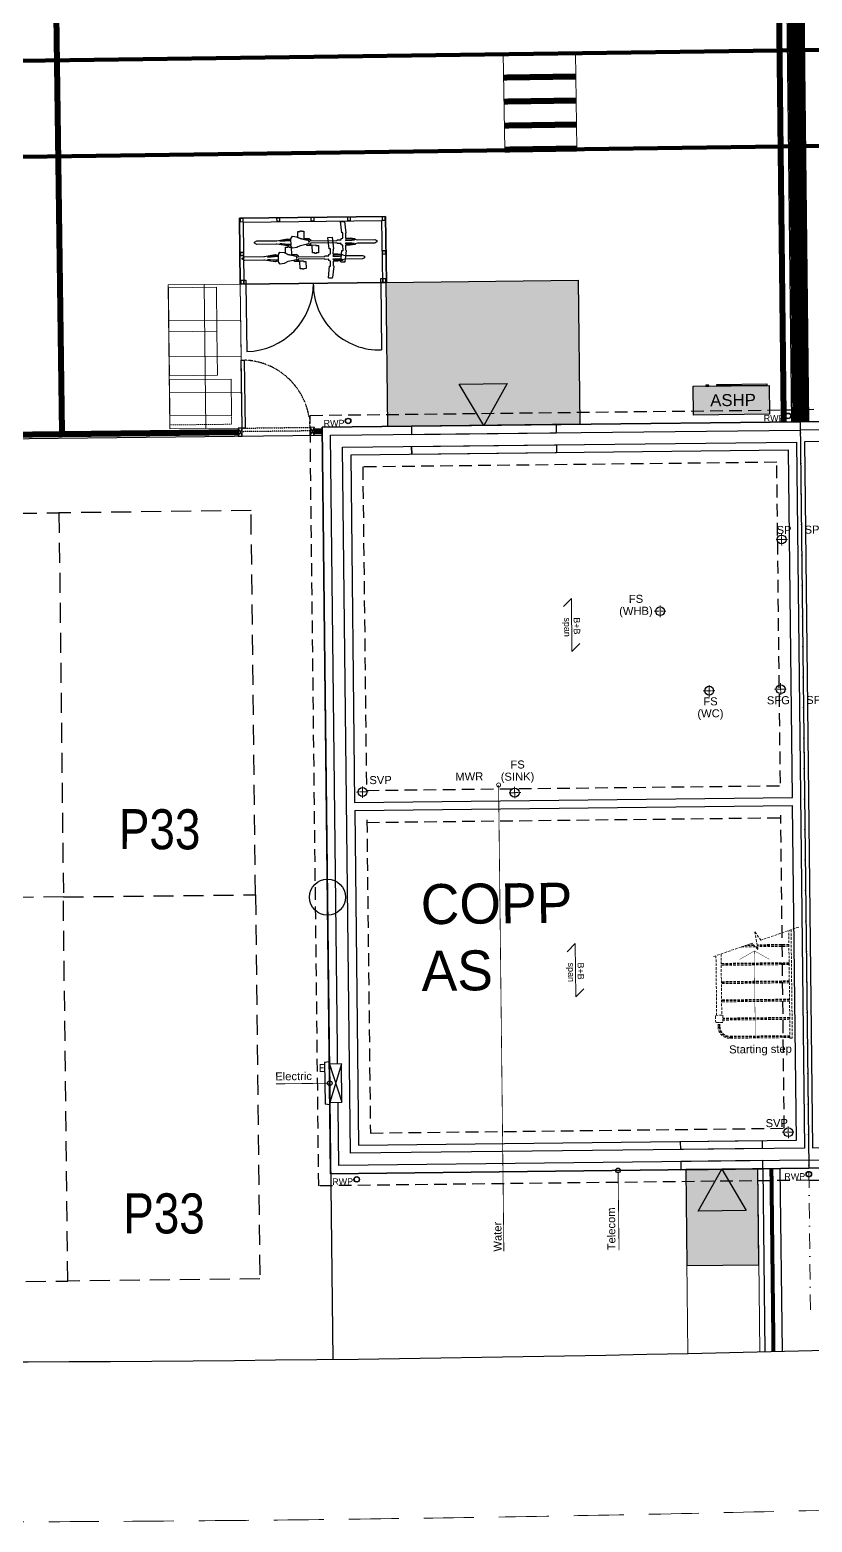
# Model space of a CAD drawing. Extents: x 287880777 to 288144713, y 62793326 to 63089570.
# Drawn here: x 287991400 to 288001175, y 63007454 to 63026100 of the extents above; entities that cross this region are included whole.
import ezdxf

# ---------------------------------------------------------------- set-up
doc = ezdxf.new("R2010")
doc.units = 0
doc.set_wipeout_variables(frame=1)
for name, pattern in [('CENTER', [2, 1.25, -0.25, 0.25, -0.25]), ('Dash', [6.35, 3.175, -3.175]), ('DASHDOT', [25.4, 12.7, -6.35, 0, -6.35]), ('DASHED', [1.4, 0.7, -0.7]), ('DASHED2', [0.375, 0.25, -0.125]), ('HIDDEN', [9.525, 6.35, -3.175]), ('XREF - NORTHERN HIGHWAY DESIGN$0$DASHED2', [0.375, 0.25, -0.125])]:
    doc.linetypes.add(name, pattern=pattern)
doc.layers.get('0').update_dxf_attribs({"color": 252})
for name, color, linetype in [('EXP - PEN 1', 1, 'Continuous'), ('NAR 1200h METAL RAILINGS', 160, 'DASHED'), ('NAR DETAIL', 2, 'Continuous'), ('NAR EXTERNAL WALLS', 2, 'Continuous'), ('NAR PARKING', 7, 'DASHED2'), ('NAR PATIO', 3, 'Continuous'), ('NAR PRIVATE DRIVE', 6, 'Continuous'), ('NAR PRIVATE PATH HATCH', 8, 'Continuous'), ('NAR ROLLOVERS', 76, 'DASHED'), ('NAR_SUBS_PLANS', 7, 'Continuous'), ('Wain-Centre Line', 10, 'Continuous'), ('Wain-Drainage Foul', 6, 'Continuous'), ('Wain-Drainage Foul Text', 2, 'Continuous'), ('Wain-Electrics', 3, 'Continuous'), ('Wain-Foundation acessories', 9, 'Continuous'), ('Wain-Foundation Line', 9, 'Continuous'), ('Wain-Meter box', 9, 'Continuous'), ('Wain-RWP', 9, 'Continuous'), ('Wain-Services Run (Electric)', 10, 'Continuous'), ('Wain-Services Run (Telecom)', 190, 'Continuous'), ('Wain-Stair 1', 2, 'Continuous'), ('Wain-Stair numbers', 9, 'Continuous'), ('Wain-Wall (External)', 4, 'Continuous')]:
    doc.layers.add(name, color=color, linetype=linetype)
for name, color, linetype, lineweight in [('EXP - STEPS', 240, 'Continuous', 18), ('NAR BIN STORAGE', 2, 'Continuous', 0), ('NAR CBF', 34, 'FENCELINE2', 0), ('NAR M4(2)', 94, 'Continuous', 30), ('NAR PATHS', 3, 'Continuous', 0), ('Wain-Text', 2, 'Continuous', 25), ('XREF - NORTHERN HIGHWAY DESIGN$0$EXP - HIGHWAY CHANNEL', 4, 'XREF - NORTHERN HIGHWAY DESIGN$0$DASHED2', 9), ('XREF - NORTHERN HIGHWAY DESIGN$0$EXP - HIGHWAY FOOTWAY', 3, 'Continuous', 25)]:
    doc.layers.add(name, color=color, linetype=linetype, lineweight=lineweight)
for name, color, linetype, true_color in [('NAR DOOR OPENINGS', 140, 'Continuous', 0x00bfff), ('NAR EV CHARGING POINT', 3, 'Continuous', 0x00ff00), ('NAR HOUSE TYPE NAMES', 1, 'Continuous', 0xff0000), ('RL-Fittings', 252, 'Continuous', 0x8f8f8e), ('Wain-Services Run (Water', 145, 'Continuous', 0x3481b8)]:
    doc.layers.add(name, color=color, linetype=linetype, true_color=true_color)
for name, color, linetype, lineweight, true_color in [('NAR Retaining Wall', 222, 'Continuous', 13, 0xcc0099), ('Wain-Mains Water Riser', 152, 'Continuous', 25, 0x2776bb), ('Wain-Mains Water Riser Text', 152, 'Continuous', 25, 0x2776bb)]:
    doc.layers.add(name, color=color, linetype=linetype, lineweight=lineweight, true_color=true_color)
doc.styles.add('DD Arial Narrow', font='ARIALN.TTF', dxfattribs={"height": 100})
doc.styles.get("Standard").update_dxf_attribs({"font": 'arial.ttf'})
doc.styles.add('XREF - ARCHITECT LAYOUT$0$DD Arial Narrow', font='ARIALN.TTF', dxfattribs={"height": 100})
doc.linetypes.add('FENCELINE2', pattern='A,0.25,-0.1,[132,ltypeshp.shx,S=0.1,R=0,X=-0.1,Y=0],-0.1,1', length=1.45)

# ---------------------------------------------------------------- blocks, each defined once
blk = doc.blocks.new('Drainage Pipe')
at = {"linetype": 'CENTER', "lineweight": 13, "ltscale": 20}
for p, q in [((-41756, 78762), (-41756, 78612)), ((-41681, 78687), (-41831, 78687))]:
    blk.add_line(p, q, dxfattribs=at)
blk.add_circle((-41756, 78687), 55)
blk = doc.blocks.new('Span symbol - Beam & block')
at = {"linetype": 'Continuous', "lineweight": 13}
for p, q in [((-5342, 71790), (-6007, 71790)), ((-6007, 71790), (-5906, 71689)), ((-5442, 71890), (-5342, 71790))]:
    blk.add_line(p, q, dxfattribs=at)
at = {"insert": (-5770, 71896), "char_height": 80, "attachment_point": 1, "line_spacing_factor": 0.9}
blk.add_mtext('B+B\\Pspan', dxfattribs=at)
blk = doc.blocks.new('Stairs (Sub)')
at = {"layer": 'Wain-Stair 1', "linetype": 'HIDDEN', "lineweight": 9, "ltscale": 5}
for p, q in [((-29, 0), (-29, 1347)), ((0, 1357), (0, 0)), ((-450, 1149), (-621, 1149)), ((-464, 1164), (-575, 1164)), ((-472, 1173), (-548, 1173)), ((-29, 1173), (-428, 1173)), ((-29, 1164), (-426, 1164)), ((-29, 1149), (-424, 1149)), ((-942, 1042), (-942, 297)), ((-29, 945), (-881, 945)), ((-29, 936), (-881, 936)), ((-878, 1063), (-878, 297)), ((-29, 921), (-878, 921)), ((-29, 717), (-881, 717)), ((-29, 708), (-881, 708)), ((-29, 693), (-878, 693)), ((-29, 489), (-881, 489)), ((-29, 480), (-881, 480)), ((-29, 465), (-878, 465)), ((-955, 207), (-955, 297)), ((-955, 297), (-865, 297)), ((-865, 207), (-955, 207)), ((-926, 154), (-926, 207)), ((-910, 154), (-910, 207)), ((-902, 154), (-902, 207)), ((-865, 297), (-865, 207)), ((-29, 261), (-865, 261)), ((-29, 252), (-865, 252)), ((-29, 237), (-865, 237)), ((-29, 33), (-781, 33)), ((-29, 24), (-781, 24)), ((-29, 9), (-781, 9)), ((0, 0), (-29, 0))]:
    blk.add_line(p, q, dxfattribs=at)
at = {"layer": 'Wain-Stair 1', "linetype": 'HIDDEN', "lineweight": 9, "ltscale": 3}
blk.add_line((-424, 1149), (-450, 1149), dxfattribs=at)
at = {"layer": 'Wain-Stair 1', "linetype": 'HIDDEN', "lineweight": 9, "ltscale": 5, "elevation": 0}
blk.add_lwpolyline([(96, 1389), (-379, 1230), (-454, 1337), (-418, 1114), (-490, 1192), (-977, 1031)], dxfattribs=at)
at = {"layer": 'Wain-Stair 1', "linetype": 'HIDDEN', "lineweight": 9, "ltscale": 5}
for radius in [145, 130, 121]:
    blk.add_arc((-781, 154), radius, 180, 270, dxfattribs=at)
at = {"layer": 'Wain-Stair numbers', "const_width": 5}
for points in [[(-276, 990), (-276, 990), (-462, 1097), (-649, 990), (-649, 990)], [(-462, 1097), (-462, 24)]]:
    blk.add_lwpolyline(points, dxfattribs=at)
at = {"layer": 'Wain-Stair numbers', "insert": (-399, -81), "char_height": 100, "width": 1584.27, "attachment_point": 2, "line_spacing_factor": 0.9}
blk.add_mtext('Starting step ', dxfattribs=at)
blk = doc.blocks.new('RWP')
for radius in [35, 31.5]:
    blk.add_circle((35, 35), radius)
blk = doc.blocks.new('ASHP')
at = {"transparency": 33554457}
h = blk.add_hatch(color=256, dxfattribs=at)
h.dxf.hatch_style = 1
h.paths.add_polyline_path([(548853, -2506), (548853, -2866), (547903, -2866), (547903, -2506)])
at = {"flags": 128}
blk.add_lwpolyline([(548853, -2506), (548853, -2866), (547903, -2866), (547903, -2506)], close=True, dxfattribs=at)
for points in [[(548098, -2496), (548058, -2496), (548058, -2506), (548098, -2506)], [(548199, -2488), (548821, -2488), (548821, -2506), (548199, -2506)]]:
    blk.add_lwpolyline(points, close=True)
at = {"layer": 'Wain-Electrics', "lineweight": 0, "insert": (548112, -2609), "char_height": 150, "width": 2397.38, "attachment_point": 1, "line_spacing_factor": 0.9}
blk.add_mtext('\\A1;ASHP ', dxfattribs=at)
at = {"layer": 'Wain-Text', "lineweight": 0, "insert": (548112, -2609), "char_height": 150, "width": 2397.38, "attachment_point": 1, "line_spacing_factor": 0.9}
blk.add_mtext('\\A1;ASHP ', dxfattribs=at)
blk = doc.blocks.new('Wall mounted meter - Electric (Plan)')
blk.add_wipeout([(-7157, 85115), (-7157, 84635), (-7007, 84635), (-7007, 85115)])
for p, q in [((-7217, 85137), (-7157, 85147)), ((-7217, 85137), (-7217, 84613)), ((-7157, 85147), (-7157, 84603)), ((-7007, 85115), (-7157, 85115)), ((-7007, 84635), (-7007, 85115)), ((-7157, 84603), (-7217, 84613)), ((-7157, 84635), (-7007, 84635))]:
    blk.add_line(p, q)
at = {"color": 9}
for p, q in [((-7157, 85115), (-7007, 84635)), ((-7007, 85115), (-7157, 84635))]:
    blk.add_line(p, q, dxfattribs=at)
at = {"lineweight": 0, "insert": (-7368, 85117), "char_height": 100, "width": 133.81, "attachment_point": 1, "line_spacing_factor": 0.9}
blk.add_mtext('\\A1;\\pi78.42052,t378.42052;{\\fCalibri|b0|i0|c0|p34;E}', dxfattribs=at)
blk = doc.blocks.new('A$Cee92f38c')
at = {"layer": 'NAR M4(2)', "ltscale": 10, "transparency": 33554585}
h = blk.add_hatch(color=256, dxfattribs=at)
h.dxf.hatch_style = 1
h.paths.add_polyline_path([(0, 1.2), (0.9, 1.2), (0.9, 0), (0, 0)])
at = {"layer": 'NAR M4(2)', "ltscale": 0.25}
blk.add_lwpolyline([(0, 1.2), (0, 0), (0.9, 0), (0.9, 1.2)], close=True, dxfattribs=at)
blk = doc.blocks.new('A$C3d9247a0')
at = {"layer": 'NAR DOOR OPENINGS', "transparency": 33554610}
h = blk.add_hatch(color=256, dxfattribs=at)
h.dxf.hatch_style = 1
h.paths.add_polyline_path([(450, 1200), (150, 680), (750, 680)])
at = {"layer": 'NAR DOOR OPENINGS'}
blk.add_lwpolyline([(450, 1200), (150, 680), (750, 680)], close=True, dxfattribs=at)
at = {"layer": 'NAR M4(2)', "ltscale": 10, "transparency": 33554585, "xscale": -1000, "yscale": 1000, "zscale": 1000}
blk.add_blockref('A$Cee92f38c', (900, 0), dxfattribs=at)
blk = doc.blocks.new('A$C324e72f9')
at = {"layer": 'NAR DOOR OPENINGS', "transparency": 33554610}
h = blk.add_hatch(color=256, dxfattribs=at)
h.dxf.hatch_style = 1
h.paths.add_polyline_path([(1200, 0), (900, 520), (1500, 520)])
at = {"layer": 'NAR PRIVATE PATH HATCH', "transparency": 33554597}
h = blk.add_hatch(color=256, dxfattribs=at)
h.dxf.hatch_style = 1
h.paths.add_polyline_path([(2400, 0), (0, 0), (0, 1800), (2400, 1800)])
at = {"layer": 'NAR DOOR OPENINGS'}
blk.add_lwpolyline([(1200, 0), (900, 520), (1500, 520)], close=True, dxfattribs=at)
at = {"layer": 'NAR PATIO'}
blk.add_lwpolyline([(2400, 0), (0, 0), (0, 1800), (2400, 1800)], close=True, dxfattribs=at)
blk = doc.blocks.new('XREF - NORTHERN HIGHWAY DESIGN')
at = {"layer": 'XREF - NORTHERN HIGHWAY DESIGN$0$EXP - HIGHWAY CHANNEL', "ltscale": 2.5, "flags": 128}
blk.add_lwpolyline([(539.13, 272.118, 0.017534), (572.256, 272.905, -0.011704), (594.588, 273.696), (603.352, 273.801, 0.414292), (609.279, 279.874), (609.222, 284.575), (614.021, 284.634), (614.079, 279.928, 0.414135), (620.151, 274.002), (625.353, 274.065)], format="xyb", dxfattribs=at)
at = {"layer": 'XREF - NORTHERN HIGHWAY DESIGN$0$EXP - HIGHWAY FOOTWAY', "flags": 128}
blk.add_lwpolyline([(539.152, 274.118, 0.017534), (572.138, 274.901, -0.011704), (594.564, 275.696), (603.328, 275.801, 0.414292), (607.28, 279.849), (607.197, 286.55), (615.997, 286.658), (616.079, 279.953, 0.414135), (620.127, 276.002), (627.329, 276.089)], format="xyb", dxfattribs=at)
blk = doc.blocks.new('A$Cfbc31330')
at = {"layer": 'RL-Fittings', "ltscale": 0.859024}
for p, q in [((0.601, 0.431), (0.634, 0.431)), ((0.601, 0.347), (0.601, 0.431)), ((0.634, 0.439), (0.651, 0.439)), ((0.634, 0.431), (0.634, 0.439)), ((0.651, 0.439), (0.651, 0.431)), ((0.651, 0.431), (0.684, 0.431)), ((0.684, 0.431), (0.685, 0.331)), ((1.194, 0.561), (1.252, 0.561)), ((1.211, 0.402), (1.194, 0.561)), ((1.252, 0.561), (1.269, 0.402)), ((0, 0.288), (0.033, 0.305)), ((0, 0.272), (0, 0.288)), ((0.033, 0.255), (0, 0.272)), ((0.033, 0.305), (0.301, 0.305)), ((0.301, 0.255), (0.033, 0.255)), ((0.301, 0.305), (0.309, 0.305)), ((0.309, 0.255), (0.301, 0.255)), ((0.309, 0.305), (0.459, 0.331)), ((0.459, 0.23), (0.309, 0.255)), ((0.467, 0.314), (0.351, 0.297)), ((0.351, 0.297), (0.501, 0.306)), ((0.468, 0.247), (0.351, 0.264)), ((0.351, 0.264), (0.501, 0.255)), ((0.459, 0.331), (0.484, 0.322)), ((0.484, 0.239), (0.459, 0.23)), ((0.501, 0.306), (0.467, 0.314)), ((0.501, 0.255), (0.468, 0.247)), ((0.484, 0.322), (0.509, 0.331)), ((0.509, 0.23), (0.484, 0.239)), ((0.501, 0.322), (0.501, 0.239)), ((0.509, 0.339), (0.526, 0.364)), ((0.509, 0.331), (0.509, 0.339)), ((0.509, 0.222), (0.509, 0.23)), ((0.526, 0.197), (0.509, 0.222)), ((0.526, 0.364), (0.584, 0.356)), ((0.584, 0.356), (0.601, 0.347)), ((0.601, 0.214), (0.584, 0.205)), ((0.601, 0.347), (0.634, 0.331)), ((0.634, 0.331), (0.601, 0.347)), ((0.635, 0.231), (0.601, 0.214)), ((0.634, 0.331), (0.71, 0.314)), ((0.71, 0.314), (0.634, 0.331)), ((0.71, 0.247), (0.635, 0.231)), ((0.685, 0.331), (0.76, 0.331)), ((0.71, 0.314), (0.743, 0.306)), ((0.743, 0.306), (0.71, 0.314)), ((0.743, 0.256), (0.71, 0.247)), ((0.726, 0.247), (0.718, 0.247)), ((0.726, 0.231), (0.726, 0.247)), ((0.801, 0.231), (0.726, 0.231)), ((0.743, 0.306), (0.76, 0.289)), ((0.76, 0.289), (0.743, 0.306)), ((0.76, 0.272), (0.743, 0.256)), ((0.76, 0.331), (0.76, 0.314)), ((0.76, 0.314), (0.776, 0.314)), ((0.76, 0.289), (0.76, 0.281)), ((0.76, 0.281), (0.76, 0.289)), ((0.76, 0.247), (0.76, 0.239)), ((0.776, 0.247), (0.76, 0.247)), ((0.76, 0.239), (0.852, 0.239)), ((0.776, 0.314), (0.776, 0.297)), ((0.776, 0.297), (1.144, 0.298)), ((0.776, 0.264), (0.776, 0.247)), ((1.144, 0.264), (0.776, 0.264)), ((0.802, 0.13), (0.801, 0.231)), ((0.852, 0.239), (0.852, 0.231)), ((0.852, 0.231), (0.885, 0.231)), ((0.885, 0.231), (0.885, 0.131)), ((1.144, 0.298), (1.152, 0.306)), ((1.152, 0.256), (1.144, 0.264)), ((1.152, 0.306), (1.202, 0.306)), ((1.202, 0.256), (1.152, 0.256)), ((1.202, 0.323), (1.227, 0.331)), ((1.202, 0.306), (1.202, 0.323)), ((1.202, 0.239), (1.202, 0.256)), ((1.227, 0.231), (1.202, 0.239)), ((1.227, 0.402), (1.211, 0.402)), ((1.227, 0.331), (1.227, 0.402)), ((1.227, 0.16), (1.227, 0.231)), ((1.269, 0.402), (1.261, 0.394)), ((1.265, 0.398), (1.261, 0.331)), ((1.261, 0.331), (1.327, 0.331)), ((1.269, 0.314), (1.261, 0.298)), ((1.261, 0.298), (1.352, 0.298)), ((1.261, 0.264), (1.352, 0.264)), ((1.269, 0.248), (1.261, 0.264)), ((1.261, 0.231), (1.261, 0.168)), ((1.327, 0.231), (1.261, 0.231)), ((1.386, 0.315), (1.269, 0.314)), ((1.386, 0.248), (1.269, 0.248)), ((1.327, 0.331), (1.394, 0.323)), ((1.394, 0.239), (1.327, 0.231)), ((1.352, 0.298), (1.386, 0.306)), ((1.352, 0.264), (1.386, 0.256)), ((1.394, 0.323), (1.394, 0.315)), ((1.394, 0.315), (1.428, 0.306)), ((1.428, 0.256), (1.394, 0.248)), ((1.394, 0.248), (1.394, 0.239)), ((1.428, 0.306), (1.67, 0.306)), ((1.67, 0.256), (1.428, 0.256)), ((1.67, 0.306), (1.698, 0.292)), ((1.698, 0.271), (1.67, 0.256)), ((1.698, 0.292), (1.698, 0.271)), ((0.584, 0.205), (0.526, 0.197)), ((0.835, 0.13), (0.802, 0.13)), ((0.835, 0.122), (0.835, 0.13)), ((0.852, 0.122), (0.835, 0.122)), ((0.885, 0.131), (0.852, 0.13)), ((0.852, 0.13), (0.852, 0.122)), ((1.194, 0.001), (1.211, 0.16)), ((1.194, 0), (1.253, 0)), ((1.211, 0.16), (1.227, 0.16)), ((1.269, 0.16), (1.252, 0.001)), ((1.261, 0.168), (1.269, 0.16))]:
    blk.add_line(p, q, dxfattribs=at)

msp = doc.modelspace()

# ---------------------------------------------------------------- linework, layer by layer
at = {"layer": 'Defpoints'}
for points in [[(288001027, 63021203), (288007001, 63021271), (288007108, 63011944), (288001133, 63011876)], [(288001027, 63021203), (288001133, 63011876)]]:
    msp.add_lwpolyline(points, dxfattribs=at)
at = {"layer": 'EXP - STEPS'}
for p, q in [((287997333, 63024604, 0), (287997316, 63025804, 0)), ((287998233, 63024617, 0), (287998216, 63025817, 0))]:
    msp.add_line(p, q, dxfattribs=at)
at = {"layer": 'EXP - STEPS', "const_width": 75, "elevation": 0}
for points in [[(287997321, 63025504), (287998221, 63025517)], [(287997325, 63025204), (287998225, 63025217)], [(287997329, 63024904), (287998229, 63024917)], [(287997333, 63024604), (287998233, 63024617)]]:
    msp.add_lwpolyline(points, dxfattribs=at)
at = {"layer": 'NAR 1200h METAL RAILINGS', "ltscale": 250, "const_width": 50, "elevation": 0}
msp.add_lwpolyline([(288000666, 63011871), (288000692, 63009587)], dxfattribs=at)
at = {"layer": 'NAR BIN STORAGE'}
for points in [[(287993137, 63022328), (287993737, 63022335), (287993731, 63022885), (287993131, 63022878)], [(287993143, 63021778), (287993743, 63021785), (287993737, 63022335), (287993137, 63022328)], [(287993149, 63021278), (287993919, 63021287), (287993914, 63021737), (287993144, 63021728)]]:
    msp.add_lwpolyline(points, close=True, dxfattribs=at)
at = {"layer": 'NAR BIN STORAGE', "linetype": 'Dash', "ltscale": 0.025}
msp.add_lwpolyline([(287993919, 63021287), (287993920, 63021172), (287993150, 63021163), (287993149, 63021278)], dxfattribs=at)
at = {"layer": 'NAR CBF', "ltscale": 1200, "transparency": 33554687, "const_width": 75}
for points in [[(288000820, 63021201), (288000699, 63031869)], [(287994001, 63021073), (287989506, 63021022)], [(287995053, 63021085), (287994951, 63021084)]]:
    msp.add_lwpolyline(points, dxfattribs=at)
at = {"layer": 'NAR CBF', "linetype": 'DASHED', "ltscale": 500, "transparency": 33554687, "const_width": 75}
msp.add_lwpolyline([(287991681, 63029955), (287991802, 63021048)], dxfattribs=at)
at = {"layer": 'NAR DETAIL', "ltscale": 0.5}
msp.add_lwpolyline([(287994021, 63023748), (287994030, 63022923), (287995855, 63022944), (287995846, 63023769), (287994021, 63023748)], dxfattribs=at)
msp.add_lwpolyline([(287994030, 63022923), (287994021, 63023748), (287995846, 63023769), (287995855, 63022944)], close=True, dxfattribs=at)
at = {"layer": 'NAR DETAIL', "flags": 128}
for points in [[(287994051, 63021123), (287994041, 63021973), (287994079, 63021974), (287994089, 63021124)], [(287994052, 63021023), (287994051, 63021123), (287994001, 63021123), (287994002, 63021023)], [(287994952, 63021034), (287994951, 63021134), (287994901, 63021133), (287994902, 63021033)]]:
    msp.add_lwpolyline(points, close=True, dxfattribs=at)
for points in [[(287994001, 63021123), (287994052, 63021023)], [(287994051, 63021123), (287994002, 63021023)], [(287994901, 63021133), (287994952, 63021034)], [(287994951, 63021134), (287994902, 63021033)]]:
    msp.add_lwpolyline(points, dxfattribs=at)
at = {"layer": 'NAR DETAIL', "linetype": 'DASHED', "ltscale": 0.005, "flags": 128}
msp.add_lwpolyline([(287994051, 63021123), (287994901, 63021133), (287994901, 63021089), (287994051, 63021079)], close=True, dxfattribs=at)
at = {"layer": 'NAR DETAIL', "linetype": 'DASHED', "ltscale": 0.2}
msp.add_arc((287994051, 63021123), 850, 0.6523, 88.2325, dxfattribs=at)
at = {"layer": 'NAR EV CHARGING POINT'}
msp.add_circle((287995119, 63015262), 225, dxfattribs=at)
at = {"layer": 'NAR EXTERNAL WALLS'}
for points in [[(288000920, 63021202), (288000799, 63031889)], [(288001135, 63021204), (288001013, 63031932)]]:
    msp.add_lwpolyline(points, dxfattribs=at)
at = {"layer": 'NAR EXTERNAL WALLS', "elevation": 0}
for points in [[(288000558, 63011869), (288000584, 63009585)], [(288000773, 63011872), (288000799, 63009590)]]:
    msp.add_lwpolyline(points, dxfattribs=at)
at = {"layer": 'NAR PARKING', "ltscale": 1000}
for points in [[(287989419, 63015238), (287989364, 63020038), (287991764, 63020065), (287991819, 63015266)], [(287994219, 63015293), (287994164, 63020093), (287991764, 63020065), (287991819, 63015266)], [(287989419, 63015238), (287989474, 63010439), (287991873, 63010466), (287991819, 63015266)], [(287994219, 63015293), (287994273, 63010493), (287991873, 63010466), (287991819, 63015266)]]:
    msp.add_lwpolyline(points, close=True, dxfattribs=at)
at = {"layer": 'NAR PATHS'}
msp.add_lwpolyline([(287993151, 63021113), (287994051, 63021123), (287994030, 63022923), (287993130, 63022913)], close=True, dxfattribs=at)
for points in [[(287993601, 63021118), (287993580, 63022918)], [(287994052, 63021023), (287994030, 63022923), (287995852, 63022944)], [(287994035, 63022473), (287993135, 63022463)], [(287994041, 63022023), (287993141, 63022013)], [(287994046, 63021573), (287993146, 63021563)]]:
    msp.add_lwpolyline(points, dxfattribs=at)
at = {"layer": 'NAR PATHS', "elevation": 0}
msp.add_lwpolyline([(287999623, 63009563), (287999597, 63011859), (288000497, 63011869), (288000523, 63009583)], dxfattribs=at)
at = {"layer": 'NAR Retaining Wall', "linetype": 'DASHED', "ltscale": 250, "const_width": 200}
msp.add_lwpolyline([(288001028, 63021203), (288000906, 63031910)], dxfattribs=at)
at = {"layer": 'NAR ROLLOVERS', "ltscale": 500, "const_width": 50}
for points in [[(288007048, 63025928), (287981269, 63025576)], [(288007047, 63025928), (288007080, 63023287), (288006181, 63023276), (288006163, 63024716), (287981328, 63024377)]]:
    msp.add_lwpolyline(points, dxfattribs=at)
at = {"layer": 'NAR_SUBS_PLANS', "elevation": 0}
for points in [[(287997977, 63021168), (287996167, 63021148)], [(287999536, 63011858), (288000558, 63011869)]]:
    msp.add_lwpolyline(points, dxfattribs=at)
at = {"layer": 'RL-Fittings', "ltscale": 0.859024}
for p, q in [((287994100, 63022924), (287994110, 63022082)), ((287995785, 63022943), (287995795, 63022101))]:
    msp.add_line(p, q, dxfattribs=at)
at = {"layer": 'RL-Fittings', "ltscale": 0.859024, "flags": 128}
for points in [[(287994100, 63022924), (287994030, 63022923), (287994021, 63023748), (287995846, 63023769), (287995855, 63022944), (287995805, 63022944)], [(287994080, 63022924), (287994071, 63023699), (287995796, 63023718), (287995805, 63022944)]]:
    msp.add_lwpolyline(points, dxfattribs=at)
for points in [[(287994026, 63023743), (287994026, 63023703), (287994066, 63023704), (287994066, 63023744), (287994026, 63023743)], [(287994484, 63023749), (287994485, 63023709), (287994525, 63023709), (287994524, 63023749), (287994484, 63023749)], [(287994912, 63023753), (287994913, 63023713), (287994953, 63023714), (287994952, 63023754), (287994912, 63023753)], [(287995368, 63023759), (287995368, 63023719), (287995408, 63023719), (287995408, 63023759), (287995368, 63023759)], [(287995801, 63023764), (287995801, 63023724), (287995841, 63023724), (287995841, 63023764), (287995801, 63023764)], [(287994031, 63023319), (287994031, 63023279), (287994071, 63023280), (287994071, 63023320), (287994031, 63023319)], [(287995806, 63023339), (287995806, 63023299), (287995846, 63023300), (287995846, 63023340), (287995806, 63023339)], [(287994035, 63022968), (287994035, 63022928), (287994075, 63022929), (287994075, 63022969), (287994035, 63022968)], [(287994080, 63022974), (287994100, 63022974), (287994100, 63022924), (287994080, 63022924), (287994080, 63022974)], [(287995785, 63022993), (287995805, 63022994), (287995805, 63022944), (287995785, 63022943), (287995785, 63022993)], [(287995810, 63022989), (287995810, 63022949), (287995850, 63022949), (287995850, 63022989), (287995810, 63022989)]]:
    msp.add_lwpolyline(points, close=True, dxfattribs=at)
at = {"layer": 'RL-Fittings', "ltscale": 0.859024}
for centre, radius, start, end in [((287994094, 63022930), 849, 271.056, 0.2486), ((287995763, 63022921), 821, 179.1109, 272.1937)]:
    msp.add_arc(centre, radius, start, end, dxfattribs=at)
at = {"layer": 'Wain-Centre Line', "linetype": 'DASHDOT', "lineweight": 15, "ltscale": 15}
msp.add_lwpolyline([(288001008, 63022872), (288001154, 63010053)], dxfattribs=at)
at = {"layer": 'Wain-Foundation Line', "linetype": 'HIDDEN', "ltscale": 25}
for p, q in [((287995606, 63016597), (288000779, 63016656)), ((287995611, 63016197), (288000783, 63016256))]:
    msp.add_line(p, q, dxfattribs=at)
for points in [[(288001135, 63011726), (288007259, 63011796), (288007150, 63021423), (288001025, 63021353)], [(288001135, 63011726), (287995010, 63011656), (287994901, 63021283), (288001025, 63021353)], [(288000778, 63016687), (288000733, 63020697), (287995560, 63020638), (287995606, 63016628)], [(287995611, 63016228), (287995655, 63012316), (288000827, 63012375), (288000783, 63016287)]]:
    msp.add_lwpolyline(points, dxfattribs=at)
at = {"layer": 'Wain-Mains Water Riser', "lineweight": 0}
msp.add_circle((287997257, 63016666), 25, dxfattribs=at)
at = {"layer": 'Wain-Services Run (Electric)', "const_width": 10}
msp.add_lwpolyline([(287995147, 63012938), (287994477, 63012930)], dxfattribs=at)
at = {"layer": 'Wain-Services Run (Telecom)', "const_width": 10}
msp.add_lwpolyline([(287998750, 63011849), (287998762, 63010852)], dxfattribs=at)
at = {"layer": 'Wain-Services Run (Telecom)'}
msp.add_circle((287998750, 63011849), 29, dxfattribs=at)
at = {"layer": 'Wain-Services Run (Water', "const_width": 10}
msp.add_lwpolyline([(287997257, 63016666), (287997323, 63010836)], dxfattribs=at)
at = {"layer": 'Wain-Wall (External)'}
for p, q in [((287995458, 63016446), (288000930, 63016508)), ((287995459, 63016346), (288000931, 63016408))]:
    msp.add_line(p, q, dxfattribs=at)
for points in [[(288001133, 63011876), (287995158, 63011808), (287995052, 63021135), (288001027, 63021203)], [(288001133, 63011876), (288007108, 63011944), (288007001, 63021271), (288001027, 63021203)], [(288001132, 63011978), (287995260, 63011912), (287995156, 63021034), (288001028, 63021100)], [(287997977, 63021168), (287997978, 63021066)], [(288001132, 63011978), (288007004, 63012045), (288006900, 63021167), (288001028, 63021100)], [(288001080, 63020951), (288001180, 63012129), (288006852, 63012194), (288006752, 63021016), (288001080, 63020951)], [(288000980, 63020950), (288001080, 63012128), (287995408, 63012063), (287995308, 63020885), (288000980, 63020950)], [(288000881, 63020849), (287995409, 63020786), (287995458, 63016446)], [(287996170, 63020895), (287996171, 63020795)], [(287997980, 63020916), (287997981, 63020816)], [(288000930, 63016508), (288000881, 63020849)], [(287995459, 63016346), (287995507, 63012164), (288000979, 63012227), (288000931, 63016408)], [(288000555, 63012122), (288000554, 63012222)]]:
    msp.add_lwpolyline(points, dxfattribs=at)
at = {"layer": 'Wain-Wall (External)', "elevation": 0}
for points in [[(287996167, 63021148), (287996168, 63021045)], [(287996168, 63021045), (287997978, 63021066)], [(287999532, 63012210), (288000554, 63012222)], [(287999533, 63012110), (287999532, 63012210)], [(288000555, 63012122), (287999533, 63012110)], [(288000557, 63011972), (287999534, 63011960)], [(287999534, 63011960), (287999536, 63011858)], [(288000558, 63011869), (288000557, 63011972)]]:
    msp.add_lwpolyline(points, dxfattribs=at)
msp.add_lwpolyline([(287996171, 63020795), (287996170, 63020895), (287997980, 63020916), (287997981, 63020816)], close=True, dxfattribs=at)

# ---------------------------------------------------------------- block references
at = {"layer": 'NAR DETAIL', "rotation": 0.6523124931261393}
msp.add_blockref('ASHP', (287451794, 63017915), dxfattribs=at)
at = {"layer": 'NAR EV CHARGING POINT', "ltscale": 0.5, "xscale": 900.0000000000001, "yscale": 900.0000000000001, "zscale": 900.0000000000001, "rotation": 0.6523124718968362}
for p in [(287994211, 63023188), (287994056, 63022990)]:
    msp.add_blockref('A$Cfbc31330', p, dxfattribs=at)
at = {"layer": 'NAR M4(2)', "xscale": -1, "rotation": 0.6523124931261304}
msp.add_blockref('A$C3d9247a0', (288000510, 63010669, 0), dxfattribs=at)
at = {"layer": 'NAR PATIO', "rotation": 0.6523124931261393}
msp.add_blockref('A$C324e72f9', (287995872, 63021144, 0), dxfattribs=at)
at = {"layer": 'Wain-Drainage Foul', "lineweight": 0}
for p, rotation in [((287922587, 62977084), 270.6523124931261), ((287956626, 63097042), 180.6523124931261), ((287957240, 63096049), 180.6523124931261), ((288078988, 63060510), 90.65231249312613), ((287952907, 63094784), 180.6523124931261), ((288040107, 62938362), 0.6523124931261393), ((287958228, 63090532), 180.6523124931261)]:
    msp.add_blockref('Drainage Pipe', p, dxfattribs=dict(at, rotation=rotation))
at = {"layer": 'Wain-Foundation acessories'}
for p, rotation in [((287926449, 63012172), 270.6523124931261), ((287926498, 63007859), 270.6523124584232)]:
    msp.add_blockref('Span symbol - Beam & block', p, dxfattribs=dict(at, rotation=rotation))
at = {"layer": 'Wain-RWP', "rotation": 0.6523124931261393}
for p in [(287995342, 63021178), (288000841, 63021241), (287995450, 63011701, 0), (288001099, 63011766)]:
    msp.add_blockref('RWP', p, dxfattribs=at)
at = {"layer": 'Wain-Wall (External)', "rotation": 0.6523124931261393}
msp.add_blockref('Stairs (Sub)', (288000927, 63013500), dxfattribs=at)

# ---------------------------------------------------------------- texts
at = {"layer": 'NAR HOUSE TYPE NAMES', "insert": (287996281, 63015424, 0), "char_height": 500, "attachment_point": 1, "rotation": 0.6523, "style": 'DD Arial Narrow'}
msp.add_mtext_dynamic_manual_height_columns('{\\fGill Sans MT|b0|i0|c0|p34;COPP\\PAS}', width=2588.93, gutter_width=12.5, heights=[0], dxfattribs=at)
at = {"layer": 'NAR PARKING', "char_height": 500, "attachment_point": 3, "rotation": 359.7932, "style": 'XREF - ARCHITECT LAYOUT$0$DD Arial Narrow'}
for insert in [(287993532, 63016360), (287993587, 63011560)]:
    msp.add_mtext_dynamic_manual_height_columns('P33', width=1066.24, gutter_width=500, heights=[0], dxfattribs=dict(at, insert=insert))
at = {"layer": 'Wain-Drainage Foul Text', "lineweight": 0, "char_height": 100, "rotation": 0.6523, "line_spacing_factor": 0.9}
for s, insert, attachment_point in [('\\A1;\\pi-87.00546;SP', (288000818, 63019851, 0), 4), ('\\A1;SP', (288001267, 63019856, 0), 6), ('\\A1;\\pi-79.87722;FS \\P\\pi-202.79673;(SINK)', (287997486, 63016830, 0), 4)]:
    msp.add_mtext(s, dxfattribs=dict(at, insert=insert, attachment_point=attachment_point))
at = {"layer": 'Wain-Drainage Foul Text', "char_height": 100, "attachment_point": 1, "rotation": 0.6523, "line_spacing_factor": 0.9}
for insert in [(287995642, 63016775, 0), (288000593, 63012489, 0)]:
    msp.add_mtext('\\A1;{\\fArial|b0|i0|c0|p34;SVP}', dxfattribs=dict(at, insert=insert))
at = {"layer": 'Wain-Mains Water Riser Text', "lineweight": 0, "insert": (287997065, 63016823, 0), "char_height": 100, "attachment_point": 3, "rotation": 0.6523, "line_spacing_factor": 0.9}
msp.add_mtext('MWR', dxfattribs=at)
at = {"layer": 'Wain-RWP', "char_height": 80, "attachment_point": 7, "rotation": 0.6523, "line_spacing_factor": 0.9}
for insert in [(287995071, 63021145, 0), (288000570, 63021207, 0), (287995179, 63011668, 0), (288000828, 63011732, 0)]:
    msp.add_mtext('RWP', dxfattribs=dict(at, insert=insert))
at = {"layer": 'Wain-Services Run (Electric)'}
msp.add_text('Electric ', height=100, rotation=0.6523, dxfattribs=at).set_placement((287994467, 63012973, 0))
at = {"layer": 'Wain-Services Run (Telecom)'}
msp.add_text('Telecom', height=100, rotation=90.6523, dxfattribs=at).set_placement((287998718, 63010851))
at = {"layer": 'Wain-Services Run (Water'}
msp.add_text('Water', height=100, rotation=90.6523, dxfattribs=at).set_placement((287997296, 63010835))
at = {"layer": 'Wain-Text', "char_height": 100, "rotation": 0.6523, "line_spacing_factor": 0.9}
for s, insert, attachment_point in [('\\A1;\\pi-79.87722;FS\\P\\pi-202.72851;(WHB)', (287998964, 63019040), 1), ('\\A1;\\pi-79.87722;FS\\P\\pi-156.13915;(WC)', (287999895, 63017759), 1), ('\\A1;\\pi-136.08458;SFG', (288000745, 63017773, 0), 1), ('\\A1;SFG', (288001387, 63017780, 0), 3)]:
    msp.add_mtext(s, dxfattribs=dict(at, insert=insert, attachment_point=attachment_point))

# ---------------------------------------------------------------- next in the draw order: block references
at = {"layer": 'Wain-Meter box', "rotation": 0.6523124931261393}
msp.add_blockref('Wall mounted meter - Electric (Plan)', (288003268, 62928150), dxfattribs=at)

# ---------------------------------------------------------------- next in the draw order: linework, layer by layer
at = {"layer": 'Defpoints'}
msp.add_lwpolyline([(288001027, 63021203), (287995052, 63021135), (287995158, 63011808), (288001133, 63011876)], dxfattribs=at)
at = {"layer": 'NAR PRIVATE DRIVE'}
msp.add_lwpolyline([(287988585, 63009455), (287988454, 63020960), (287995053, 63021035), (287995185, 63009488)], dxfattribs=at)
at = {"layer": 'Wain-Services Run (Electric)'}
msp.add_circle((287995147, 63012938), 29, dxfattribs=at)

# ---------------------------------------------------------------- next in the draw order: block references
at = {"layer": 'EXP - PEN 1', "xscale": 1000, "yscale": 1000, "zscale": 1000}
msp.add_blockref('XREF - NORTHERN HIGHWAY DESIGN', (287445006, 62735366), dxfattribs=at)

doc.saveas('drawing.dxf')
